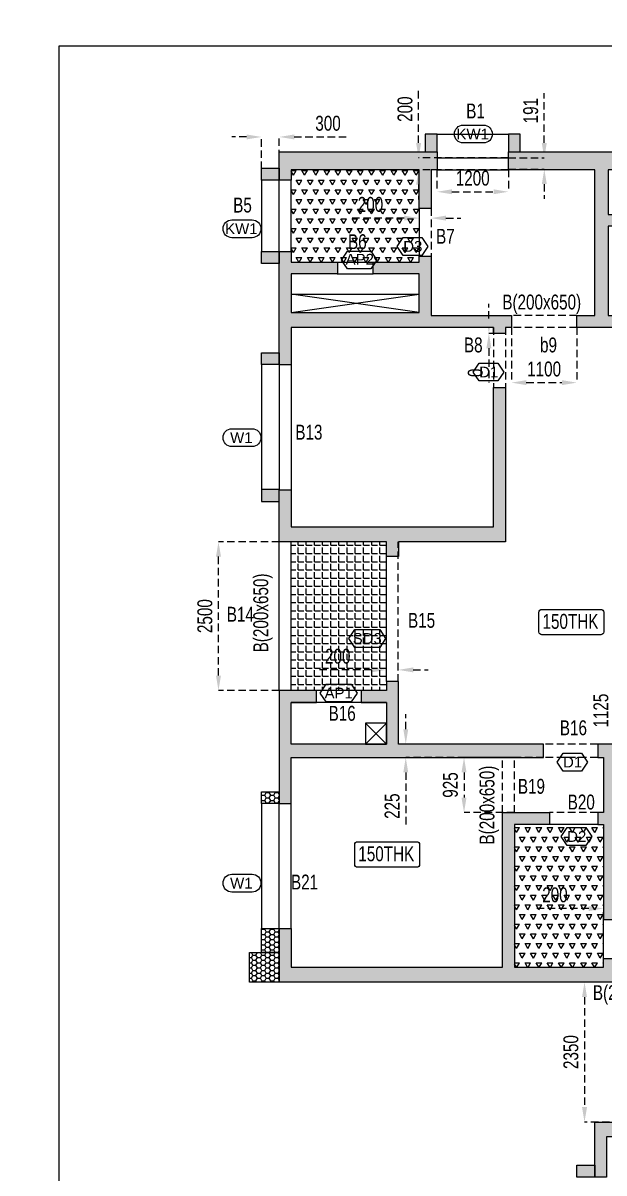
# Model space of a CAD drawing. Header units: millimetres. Extents: x -446555 to 37711, y -241 to 280163.
# Drawn here: x 1153 to 10916, y 31666 to 50989 of the extents above; entities that cross this region are included whole.
import ezdxf
from ezdxf.enums import TextEntityAlignment as Align

# ---------------------------------------------------------------- set-up
doc = ezdxf.new("R2010")
doc.units = ezdxf.units.MM
doc.linetypes.add('HIDDEN', pattern=[0.375, 0.25, -0.125])
for name, color, linetype in [('$1$S-Non-Strl-RCW Hatch', 7, 'Continuous'), ('S-BEAM', 4, 'HIDDEN'), ('S-BEAM 1', 6, 'Continuous'), ('S-CUTOUT', 25, 'Continuous'), ('S-WALL HATCH', 251, 'Continuous')]:
    doc.layers.add(name, color=color, linetype=linetype)
for name, color, linetype, lineweight in [('A-OPNG-DOOR-TAGS', 8, 'Continuous', 15), ('A-WALL', 1, 'Continuous', 25), ("S-BEAM NO'S", 2, 'Continuous', 20), ('S-GENERAL', 252, 'Continuous', 20), ('S-HATCH', 8, 'Continuous', 20), ('s-text', 20, 'Continuous', 13), ('S-WALL', 100, 'Continuous', 20)]:
    doc.layers.add(name, color=color, linetype=linetype, lineweight=lineweight)
doc.styles.add('Dim.s & Anno.(Misc.)', font='ARIALN.TTF')
doc.styles.add('SOBHA', font='swisscl.ttf')
doc.styles.add('SOBHA SMALL', font='arial.ttf', dxfattribs={"height": 100})
doc.dimstyles.new('S-100-2', dxfattribs={"dimscale": 100, "dimtxt": 2.5, "dimasz": 2.5, "dimexe": 0, "dimexo": 0, "dimgap": 1, "dimtad": 1, "dimdec": 0, "dimzin": 0, "dimdsep": 46, "dimtxsty": 'SOBHA', "dimcen": 0.0895, "dimclrd": 8, "dimclre": 8, "dimclrt": 2, "dimadec": 0, "dimazin": 0, "dimtfac": 1, "dimtdec": 0, "dimtofl": 0, "dimtmove": 0, "dimatfit": 3, "dimfxl": 0.18, "dimtolj": 1, "dimtzin": 0, "dimlwd": -1, "dimlwe": -1, "dimarcsym": 1})
pattern_1 = [(60, (1210198.22, -192215.66), (-93.75, 162.379763), [93.75, -93.75]), (120, (1210198.22, -192215.66), (-187.5, 1e-07), [93.75, -93.75]), (0, (1210151.34, -192134.47), (93.75, 162.379763), [93.75, -93.75])]
pattern_2 = [(0, (-733732.885, -65649.73), (75, 43.3012702), [50, -100]), (120, (-733732.885, -65649.73), (-75, 43.3012702), [50, -100]), (60, (-733732.885, -65649.73), (2e-14, 86.6025404), [-100, 50])]

# ---------------------------------------------------------------- blocks, each defined once
blk = doc.blocks.new('W02-TYP FRAM')
at = {"layer": '$1$S-Non-Strl-RCW Hatch', "linetype": 'Continuous', "ltscale": 500, "transparency": 33554687}
h = blk.add_hatch(dxfattribs=at)
h.set_pattern_fill('HONEY', color=25, scale=400)
h.set_pattern_definition(pattern_2)
h.paths.add_polyline_path([(456065, -231340), (456065, -231040), (455865, -231040), (455865, -231340)])
h.paths.add_polyline_path([(454665, -231340), (454665, -231040), (454465, -231040), (454465, -231340)])
h.paths.add_polyline_path([(452015, -231815), (451715, -231815), (451715, -231615), (452015, -231615)])
h.paths.add_polyline_path([(452015, -233215), (451715, -233215), (451715, -233015), (452015, -233015)])
h.paths.add_polyline_path([(452015, -234915), (451715, -234915), (451715, -234715), (452015, -234715)])
h.paths.add_polyline_path([(452015, -237015), (451715, -237015), (451715, -237215), (452015, -237215)])
h = blk.add_hatch(dxfattribs=at)
h.set_pattern_fill('HONEY', color=25, scale=400)
h.set_pattern_definition(pattern_2)
h.paths.add_polyline_path([(452015, -242290), (451715, -242290), (451715, -242090), (452015, -242090)])
h.paths.add_polyline_path([(452015, -244790), (451715, -244790), (451715, -244390), (452015, -244390)])
h.paths.add_polyline_path([(452015, -244790), (452015, -245290), (451515, -245290), (451515, -244790)])
h = blk.add_hatch(color=25, dxfattribs=at)
h.dxf.hatch_style = 1
h.paths.add_polyline_path([(457315, -248565), (457015, -248565), (457015, -248365), (457315, -248365)])
h.paths.add_polyline_path([(457315, -250665), (457015, -250665), (457015, -250865), (457315, -250865)])
at = {"layer": 'S-HATCH', "ltscale": 7.5}
h = blk.add_hatch(dxfattribs=at)
h.set_pattern_fill('TRIANG', color=8, scale=500)
h.set_pattern_definition(pattern_1)
h.paths.add_polyline_path([(452215, -233190), (454365, -233190), (454365, -231640), (452215, -231640)])
h = blk.add_hatch(dxfattribs=at)
h.set_pattern_fill('ANGLE', color=8, scale=500)
h.set_pattern_definition([(0, (0, 0), (0, 137.5), [100, -37.5]), (90, (0, 0), (-137.5, 8e-15), [100, -37.5])])
h.paths.add_polyline_path([(452215, -237890), (453815, -237890), (453815, -240390), (452215, -240390)])
h = blk.add_hatch(dxfattribs=at)
h.set_pattern_fill('TRIANG', color=8, scale=500)
h.set_pattern_definition(pattern_1)
h.paths.add_polyline_path([(455965, -242640), (457465, -242640), (457465, -245040), (455965, -245040)])
at = {"layer": 'S-BEAM', "ltscale": 500}
for p, q in [((454565, -232290), (454565, -233090)), ((457015, -234090), (455915, -234090)), ((455615, -234290), (455615, -235300)), ((455815, -234290), (455815, -235300)), ((457015, -234290), (455915, -234290)), ((454015, -240240), (454015, -237890)), ((457365, -241290), (456455, -241290)), ((455765, -242440), (455765, -241515)), ((455965, -242440), (455965, -241515)), ((457365, -241515), (456455, -241515)), ((457365, -242440), (456555, -242440))]:
    blk.add_line(p, q, dxfattribs=at)
at = {"layer": 'S-BEAM 1', "color": 1, "ltscale": 500}
for p, q in [((454665, -231040, 0), (455865, -231040, 0)), ((454665, -231440), (455865, -231440)), ((454665, -231640), (455865, -231640)), ((451715, -231815, 0), (451715, -233015)), ((452015, -233015), (452015, -231815)), ((452215, -233015), (452215, -231815)), ((454365, -232290), (454365, -233090)), ((452990, -233190), (453590, -233190)), ((452990, -233390), (453590, -233390)), ((452215, -233730, 0), (454365, -233730, 0)), ((451715, -234915, 0), (451715, -237015, 0)), ((452015, -234915), (452015, -237015)), ((452215, -234915), (452215, -237015)), ((452015, -240390), (452015, -237890)), ((452215, -240390), (452215, -237890)), ((453815, -240240), (453815, -237890)), ((453815, -240390), (452215, -240390)), ((453815, -240590), (452215, -240590)), ((451715, -242290), (451715, -244390)), ((452015, -244390), (452015, -242290)), ((452215, -244390), (452215, -242290)), ((457365, -242640), (456555, -242640)), ((457465, -244890), (457465, -244240))]:
    blk.add_line(p, q, dxfattribs=at)
at = {"layer": 'S-CUTOUT', "color": 35}
for p, q in [((452215, -234040, 0), (454365, -233730, 0)), ((454365, -234040, 0), (452215, -233730, 0)), ((453465, -240940, 0), (453815, -241290, 0)), ((453815, -240940, 0), (453465, -241290, 0))]:
    blk.add_line(p, q, dxfattribs=at)
at = {"layer": 'S-CUTOUT', "color": 1, "elevation": 0}
blk.add_lwpolyline([(453815, -240940), (453465, -240940), (453465, -241290), (453815, -241290)], close=True, dxfattribs=at)
at = {"layer": 'S-WALL', "ltscale": 500, "elevation": 0}
for points in [[(454665, -231340), (454665, -231040), (454465, -231040), (454465, -231340)], [(456065, -231340), (456065, -231040), (455865, -231040), (455865, -231340)], [(452015, -231815), (451715, -231815), (451715, -231615), (452015, -231615)], [(452015, -233215), (451715, -233215), (451715, -233015), (452015, -233015)], [(452015, -234915), (451715, -234915), (451715, -234715), (452015, -234715)], [(452015, -237015), (451715, -237015), (451715, -237215), (452015, -237215)], [(452015, -244790), (451715, -244790), (451715, -244390), (452015, -244390)]]:
    blk.add_lwpolyline(points, close=True, dxfattribs=at)
at = {"layer": 'S-WALL', "ltscale": 500}
for points in [[(452015, -242290), (451715, -242290), (451715, -242090), (452015, -242090)], [(457315, -248565), (457015, -248565), (457015, -248365), (457315, -248365)]]:
    blk.add_lwpolyline(points, close=True, dxfattribs=at)
at = {"layer": 'S-WALL', "ltscale": 500, "elevation": 0}
blk.add_lwpolyline([(452015, -244790), (452015, -245290), (451515, -245290), (451515, -244790), (452015, -244790)], dxfattribs=at)
blk = doc.blocks.new('A$Ce305a5af')
at = {"layer": 'A-OPNG-DOOR-TAGS'}
blk.add_lwpolyline([(-10601, 19994), (-10939, 19994, -1), (-10939, 20294), (-10601, 20294, -1)], format="xyb", close=True, dxfattribs=at)
at = {"layer": 'A-OPNG-DOOR-TAGS', "elevation": 0}
for points in [[(-14489, 18403), (-14827, 18403, -1), (-14827, 18703), (-14489, 18703, -1)], [(-14489, 14893), (-14827, 14893, -1), (-14827, 15193), (-14489, 15193, -1)], [(-14489, 7407), (-14827, 7407, -1), (-14827, 7707), (-14489, 7707, -1)]]:
    blk.add_lwpolyline(points, format="xyb", close=True, dxfattribs=at)
for points in [[(-11636, 18106), (-11948, 18106), (-12048, 18256), (-11948, 18406), (-11636, 18406), (-11536, 18256)], [(-12494, 17877), (-12885, 17877), (-12985, 18027), (-12885, 18177), (-12494, 18177), (-12394, 18027)], [(-10359, 15996), (-10671, 15996), (-10771, 16146), (-10671, 16296), (-10359, 16296), (-10259, 16146)], [(-12344, 11519), (-12763, 11519), (-12863, 11669), (-12763, 11819), (-12344, 11819), (-12244, 11669)], [(-12824, 10602), (-13244, 10602), (-13344, 10752), (-13244, 10902), (-12824, 10902), (-12724, 10752)], [(-8951, 9441), (-9263, 9441), (-9363, 9591), (-9263, 9741), (-8951, 9741), (-8851, 9591)], [(-8882, 8191), (-9193, 8191), (-9293, 8341), (-9193, 8491), (-8882, 8491), (-8782, 8341)]]:
    blk.add_lwpolyline(points, close=True, dxfattribs=at)
at = {"layer": 'A-OPNG-DOOR-TAGS', "style": 'SOBHA SMALL'}
for s, p in [('KW1', (-10781, 20144)), ('KW1', (-14669, 18553, 0)), ('D3', (-11788, 18256, 0)), ('AP2', (-12679, 18041, 0)), ('D1', (-10511, 16146, 0)), ('W1', (-14669, 15043, 0)), ('SD3', (-12553, 11669, 0)), ('AP1', (-13033, 10752, 0)), ('D1', (-9103, 9591, 0)), ('D2', (-9033, 8341, 0)), ('W1', (-14669, 7557, 0))]:
    blk.add_text(s, height=180, dxfattribs=at).set_placement(p, align=Align.MIDDLE_CENTER)
blk = doc.blocks.new('*D175')
at = {"layer": 'Defpoints', "color": 0, "linetype": 'Continuous', "ltscale": 500, "transparency": 16777216}
for p in [(8110, 48523), (9310, 48523), (9310, 48153)]:
    blk.add_point(p, dxfattribs=at)
at = {"layer": 'S-BEAM', "color": 8, "ltscale": 500, "transparency": 16777216}
for p, q in [((8110, 48523), (8110, 48153)), ((9310, 48523), (9310, 48153)), ((8360, 48153), (9060, 48153))]:
    blk.add_line(p, q, dxfattribs=at)
at = {"layer": 'S-BEAM', "color": 8, "linetype": 'Continuous', "ltscale": 500, "transparency": 16777216}
for points in [[(8360, 48195), (8360, 48112), (8110, 48153)], [(9060, 48195), (9060, 48112), (9310, 48153)]]:
    blk.add_solid(points, dxfattribs=at)
at = {"layer": 'S-BEAM', "color": 2, "linetype": 'Continuous', "ltscale": 500, "transparency": 16777216, "insert": (8710, 48381), "char_height": 250, "attachment_point": 5, "style": 'SOBHA'}
blk.add_mtext('\\A1;1200', dxfattribs=at)
blk = doc.blocks.new('*D176')
at = {"layer": 'Defpoints', "color": 0, "linetype": 'Continuous', "ltscale": 500, "transparency": 16777216}
for p in [(9310, 48723), (9913, 48723), (9310, 48532)]:
    blk.add_point(p, dxfattribs=at)
at = {"layer": 'S-BEAM', "color": 8, "ltscale": 500, "transparency": 16777216}
for p, q in [((9913, 48973), (9913, 49809)), ((9310, 48723), (9913, 48723)), ((9310, 48532), (9913, 48532)), ((9913, 48282), (9913, 48032))]:
    blk.add_line(p, q, dxfattribs=at)
at = {"layer": 'S-BEAM', "color": 8, "linetype": 'Continuous', "ltscale": 500, "transparency": 16777216}
for points in [[(9871, 48973), (9955, 48973), (9913, 48723)], [(9871, 48282), (9955, 48282), (9913, 48532)]]:
    blk.add_solid(points, dxfattribs=at)
at = {"layer": 'S-BEAM', "color": 2, "linetype": 'Continuous', "ltscale": 500, "transparency": 16777216, "insert": (9685, 49516), "char_height": 250, "attachment_point": 5, "rotation": 90, "style": 'SOBHA'}
blk.add_mtext('\\A1;191', dxfattribs=at)
blk = doc.blocks.new('*D177')
at = {"layer": 'Defpoints', "color": 0, "linetype": 'Continuous', "ltscale": 500, "transparency": 16777216}
for p in [(9360, 45873), (10460, 45873), (10460, 44946)]:
    blk.add_point(p, dxfattribs=at)
at = {"layer": 'S-BEAM', "color": 8, "ltscale": 500, "transparency": 16777216}
for p, q in [((9360, 45873), (9360, 44946)), ((10460, 45873), (10460, 44946)), ((9610, 44946), (10210, 44946))]:
    blk.add_line(p, q, dxfattribs=at)
at = {"layer": 'S-BEAM', "color": 8, "linetype": 'Continuous', "ltscale": 500, "transparency": 16777216}
for points in [[(9610, 44988), (9610, 44905), (9360, 44946)], [(10210, 44988), (10210, 44905), (10460, 44946)]]:
    blk.add_solid(points, dxfattribs=at)
at = {"layer": 'S-BEAM', "color": 2, "linetype": 'Continuous', "ltscale": 500, "transparency": 16777216, "insert": (9910, 45174), "char_height": 250, "attachment_point": 5, "style": 'SOBHA'}
blk.add_mtext('\\A1;1100', dxfattribs=at)
blk = doc.blocks.new('*D179')
at = {"layer": 'Defpoints', "color": 0, "linetype": 'Continuous', "ltscale": 500, "transparency": 16777216}
for p in [(4438, 42273), (5460, 42273), (5460, 39773)]:
    blk.add_point(p, dxfattribs=at)
at = {"layer": 'S-BEAM', "color": 8, "ltscale": 500, "transparency": 16777216}
for p, q in [((5460, 42273), (4438, 42273)), ((4438, 40023), (4438, 42023)), ((5460, 39773), (4438, 39773))]:
    blk.add_line(p, q, dxfattribs=at)
at = {"layer": 'S-BEAM', "color": 8, "linetype": 'Continuous', "ltscale": 500, "transparency": 16777216}
for points in [[(4396, 42023), (4480, 42023), (4438, 42273)], [(4396, 40023), (4480, 40023), (4438, 39773)]]:
    blk.add_solid(points, dxfattribs=at)
at = {"layer": 'S-BEAM', "color": 2, "linetype": 'Continuous', "ltscale": 500, "transparency": 16777216, "insert": (4210, 41023), "char_height": 250, "attachment_point": 5, "rotation": 90, "style": 'SOBHA'}
blk.add_mtext('\\A1;2500', dxfattribs=at)
blk = doc.blocks.new('*D180')
at = {"layer": 'Defpoints', "color": 0, "linetype": 'Continuous', "ltscale": 500, "transparency": 16777216}
for p in [(11093, 39998), (12510, 39998), (12510, 38873)]:
    blk.add_point(p, dxfattribs=at)
at = {"layer": 'S-BEAM', "color": 8, "ltscale": 500, "transparency": 16777216}
for p, q in [((12510, 39998), (11093, 39998)), ((11093, 39123), (11093, 39748)), ((12510, 38873), (11093, 38873))]:
    blk.add_line(p, q, dxfattribs=at)
at = {"layer": 'S-BEAM', "color": 8, "linetype": 'Continuous', "ltscale": 500, "transparency": 16777216}
for points in [[(11051, 39748), (11135, 39748), (11093, 39998)], [(11051, 39123), (11135, 39123), (11093, 38873)]]:
    blk.add_solid(points, dxfattribs=at)
at = {"layer": 'S-BEAM', "color": 2, "linetype": 'Continuous', "ltscale": 500, "transparency": 16777216, "insert": (10865, 39435), "char_height": 250, "attachment_point": 5, "rotation": 90, "style": 'SOBHA'}
blk.add_mtext('\\A1;1125', dxfattribs=at)
blk = doc.blocks.new('*D181')
at = {"layer": 'Defpoints', "color": 0, "linetype": 'Continuous', "ltscale": 500, "transparency": 16777216}
for p in [(9410, 38648), (8564, 37723), (9410, 37723)]:
    blk.add_point(p, dxfattribs=at)
at = {"layer": 'S-BEAM', "color": 8, "ltscale": 500, "transparency": 16777216}
for p, q in [((9410, 38648), (8564, 38648)), ((8564, 38398), (8564, 37973)), ((9410, 37723), (8564, 37723))]:
    blk.add_line(p, q, dxfattribs=at)
at = {"layer": 'S-BEAM', "color": 8, "linetype": 'Continuous', "ltscale": 500, "transparency": 16777216}
for points in [[(8522, 38398), (8606, 38398), (8564, 38648)], [(8522, 37973), (8606, 37973), (8564, 37723)]]:
    blk.add_solid(points, dxfattribs=at)
at = {"layer": 'S-BEAM', "color": 2, "linetype": 'Continuous', "ltscale": 500, "transparency": 16777216, "insert": (8336, 38185), "char_height": 250, "attachment_point": 5, "rotation": 90, "style": 'SOBHA'}
blk.add_mtext('\\A1;925', dxfattribs=at)
blk = doc.blocks.new('*D186')
at = {"layer": 'Defpoints', "color": 0, "linetype": 'Continuous', "ltscale": 500, "transparency": 16777216}
for p in [(12510, 34873), (10589, 32523), (12510, 32523)]:
    blk.add_point(p, dxfattribs=at)
at = {"layer": 'S-BEAM', "color": 8, "ltscale": 500, "transparency": 16777216}
for p, q in [((12510, 34873), (10589, 34873)), ((10589, 34623), (10589, 32773)), ((12510, 32523), (10589, 32523))]:
    blk.add_line(p, q, dxfattribs=at)
at = {"layer": 'S-BEAM', "color": 8, "linetype": 'Continuous', "ltscale": 500, "transparency": 16777216}
for points in [[(10547, 34623), (10631, 34623), (10589, 34873)], [(10547, 32773), (10631, 32773), (10589, 32523)]]:
    blk.add_solid(points, dxfattribs=at)
at = {"layer": 'S-BEAM', "color": 2, "linetype": 'Continuous', "ltscale": 500, "transparency": 16777216, "insert": (10361, 33698), "char_height": 250, "attachment_point": 5, "rotation": 90, "style": 'SOBHA'}
blk.add_mtext('\\A1;2350', dxfattribs=at)
blk = doc.blocks.new('*D204')
at = {"layer": 'Defpoints', "color": 0, "linetype": 'Continuous', "ltscale": 500, "transparency": 16777216}
for p in [(7801, 48723), (9310, 48723), (9310, 48523)]:
    blk.add_point(p, dxfattribs=at)
at = {"layer": 'S-BEAM', "color": 8, "ltscale": 500, "transparency": 16777216}
for p, q in [((7801, 48973), (7801, 49859)), ((9310, 48723), (7801, 48723)), ((9310, 48523), (7801, 48523)), ((7801, 48273), (7801, 48023))]:
    blk.add_line(p, q, dxfattribs=at)
at = {"layer": 'S-BEAM', "color": 8, "linetype": 'Continuous', "ltscale": 500, "transparency": 16777216}
for points in [[(7759, 48973), (7843, 48973), (7801, 48723)], [(7759, 48273), (7843, 48273), (7801, 48523)]]:
    blk.add_solid(points, dxfattribs=at)
at = {"layer": 'S-BEAM', "color": 2, "linetype": 'Continuous', "ltscale": 500, "transparency": 16777216, "insert": (7573, 49541), "char_height": 250, "attachment_point": 5, "rotation": 90, "style": 'SOBHA'}
blk.add_mtext('\\A1;200', dxfattribs=at)
blk = doc.blocks.new('*D135')
at = {"layer": 'Defpoints', "color": 0, "linetype": 'Continuous', "ltscale": 500, "transparency": 16777216}
for p in [(7810, 47873), (8010, 47873), (7810, 47711)]:
    blk.add_point(p, dxfattribs=at)
at = {"layer": 'S-BEAM', "color": 8, "ltscale": 500, "transparency": 16777216}
for p, q in [((7810, 47873), (7810, 47711)), ((8010, 47873), (8010, 47711)), ((7560, 47711), (6674, 47711)), ((8260, 47711), (8510, 47711))]:
    blk.add_line(p, q, dxfattribs=at)
at = {"layer": 'S-BEAM', "color": 8, "linetype": 'Continuous', "ltscale": 500, "transparency": 16777216}
for points in [[(7560, 47752), (7560, 47669), (7810, 47711)], [(8260, 47752), (8260, 47669), (8010, 47711)]]:
    blk.add_solid(points, dxfattribs=at)
at = {"layer": 'S-BEAM', "color": 2, "linetype": 'Continuous', "ltscale": 500, "transparency": 16777216, "insert": (6992, 47939), "char_height": 250, "attachment_point": 5, "style": 'SOBHA'}
blk.add_mtext('\\A1;200', dxfattribs=at)
blk = doc.blocks.new('*D136')
at = {"layer": 'Defpoints', "color": 0, "linetype": 'Continuous', "ltscale": 500, "transparency": 16777216}
for p in [(8982, 45773), (9060, 45773), (9260, 45773)]:
    blk.add_point(p, dxfattribs=at)
at = {"layer": 'S-BEAM', "color": 8, "ltscale": 500, "transparency": 16777216}
for p, q in [((8982, 46023), (8982, 46273)), ((9260, 45773), (8982, 45773)), ((9060, 45773), (8982, 45773)), ((8982, 45523), (8982, 44949))]:
    blk.add_line(p, q, dxfattribs=at)
at = {"layer": 'S-BEAM', "color": 8, "linetype": 'Continuous', "ltscale": 500, "transparency": 16777216}
for points in [[(8940, 46023), (9024, 46023), (8982, 45773)], [(8940, 45523), (9024, 45523), (8982, 45773)]]:
    blk.add_solid(points, dxfattribs=at)
at = {"layer": 'S-BEAM', "color": 2, "linetype": 'Continuous', "ltscale": 500, "transparency": 16777216, "insert": (8754, 45111), "char_height": 250, "attachment_point": 5, "rotation": 90, "style": 'SOBHA'}
blk.add_mtext('\\A1;0', dxfattribs=at)
blk = doc.blocks.new('*D139')
at = {"layer": 'Defpoints', "color": 0, "linetype": 'Continuous', "ltscale": 500, "transparency": 16777216}
for p in [(7260, 40120), (7260, 39923), (7460, 39923)]:
    blk.add_point(p, dxfattribs=at)
at = {"layer": 'S-BEAM', "color": 8, "ltscale": 500, "transparency": 16777216}
for p, q in [((7010, 40120), (6124, 40120)), ((7260, 39923), (7260, 40120)), ((7460, 39923), (7460, 40120)), ((7710, 40120), (7960, 40120))]:
    blk.add_line(p, q, dxfattribs=at)
at = {"layer": 'S-BEAM', "color": 8, "linetype": 'Continuous', "ltscale": 500, "transparency": 16777216}
for points in [[(7010, 40161), (7010, 40078), (7260, 40120)], [(7710, 40161), (7710, 40078), (7460, 40120)]]:
    blk.add_solid(points, dxfattribs=at)
at = {"layer": 'S-BEAM', "color": 2, "linetype": 'Continuous', "ltscale": 500, "transparency": 16777216, "insert": (6442, 40348), "char_height": 250, "attachment_point": 5, "style": 'SOBHA'}
blk.add_mtext('\\A1;200', dxfattribs=at)
blk = doc.blocks.new('*D140')
at = {"layer": 'Defpoints', "color": 0, "linetype": 'Continuous', "ltscale": 500, "transparency": 16777216}
for p in [(9900, 38873), (7585, 38648), (9900, 38648)]:
    blk.add_point(p, dxfattribs=at)
at = {"layer": 'S-BEAM', "color": 8, "ltscale": 500, "transparency": 16777216}
for p, q in [((7585, 39123), (7585, 39373)), ((9900, 38873), (7585, 38873)), ((9900, 38648), (7585, 38648)), ((7585, 38398), (7585, 37512))]:
    blk.add_line(p, q, dxfattribs=at)
at = {"layer": 'S-BEAM', "color": 8, "linetype": 'Continuous', "ltscale": 500, "transparency": 16777216}
for points in [[(7544, 39123), (7627, 39123), (7585, 38873)], [(7544, 38398), (7627, 38398), (7585, 38648)]]:
    blk.add_solid(points, dxfattribs=at)
at = {"layer": 'S-BEAM', "color": 2, "linetype": 'Continuous', "ltscale": 500, "transparency": 16777216, "insert": (7357, 37830), "char_height": 250, "attachment_point": 5, "rotation": 90, "style": 'SOBHA'}
blk.add_mtext('\\A1;225', dxfattribs=at)
blk = doc.blocks.new('*D142')
at = {"layer": 'Defpoints', "color": 0, "linetype": 'Continuous', "ltscale": 500, "transparency": 16777216}
for p in [(10910, 36110), (10910, 35923), (11110, 35923)]:
    blk.add_point(p, dxfattribs=at)
at = {"layer": 'S-BEAM', "color": 8, "ltscale": 500, "transparency": 16777216}
for p, q in [((10660, 36110), (9774, 36110)), ((10910, 35923), (10910, 36110)), ((11110, 35923), (11110, 36110)), ((11360, 36110), (11610, 36110))]:
    blk.add_line(p, q, dxfattribs=at)
at = {"layer": 'S-BEAM', "color": 8, "linetype": 'Continuous', "ltscale": 500, "transparency": 16777216}
for points in [[(10660, 36151), (10660, 36068), (10910, 36110)], [(11360, 36151), (11360, 36068), (11110, 36110)]]:
    blk.add_solid(points, dxfattribs=at)
at = {"layer": 'S-BEAM', "color": 2, "linetype": 'Continuous', "ltscale": 500, "transparency": 16777216, "insert": (10092, 36338), "char_height": 250, "attachment_point": 5, "style": 'SOBHA'}
blk.add_mtext('\\A1;200', dxfattribs=at)
blk = doc.blocks.new('*D131')
at = {"layer": 'Defpoints', "color": 0, "linetype": 'Continuous', "ltscale": 500, "transparency": 16777216}
for p in [(-446555, 280163), (14785, 280163), (14785, 17473)]:
    blk.add_point(p, dxfattribs=at)
at = {"layer": 'S-BEAM', "color": 8, "ltscale": 500, "transparency": 16777216}
for p, q in [((-446555, 280163), (14785, 280163)), ((14785, 17723), (14785, 279913)), ((14785, 17473), (14785, 17473))]:
    blk.add_line(p, q, dxfattribs=at)
at = {"layer": 'S-BEAM', "color": 8, "linetype": 'Continuous', "ltscale": 500, "transparency": 16777216}
for points in [[(14744, 279913), (14827, 279913), (14785, 280163)], [(14744, 17723), (14827, 17723), (14785, 17473)]]:
    blk.add_solid(points, dxfattribs=at)
at = {"layer": 'S-BEAM', "color": 2, "linetype": 'Continuous', "ltscale": 500, "transparency": 16777216, "insert": (14557, 148818), "char_height": 250, "attachment_point": 5, "rotation": 90, "style": 'SOBHA'}
blk.add_mtext('\\A1;262690', dxfattribs=at)
blk = doc.blocks.new('*D113')
at = {"layer": 'Defpoints', "color": 0, "linetype": 'Continuous', "ltscale": 500, "transparency": 16777216}
for p in [(5460, 49074), (5460, 48548, 0), (5160, 48348, 0)]:
    blk.add_point(p, dxfattribs=at)
at = {"layer": 'S-BEAM', "color": 8, "ltscale": 500, "transparency": 16777216}
for p, q in [((4910, 49074), (4660, 49074)), ((5160, 48348), (5160, 49074)), ((5460, 48548), (5460, 49074)), ((5710, 49074), (6598, 49074))]:
    blk.add_line(p, q, dxfattribs=at)
at = {"layer": 'S-BEAM', "color": 8, "linetype": 'Continuous', "ltscale": 500, "transparency": 16777216}
for points in [[(4910, 49116), (4910, 49033), (5160, 49074)], [(5710, 49116), (5710, 49033), (5460, 49074)]]:
    blk.add_solid(points, dxfattribs=at)
at = {"layer": 'S-BEAM', "color": 2, "linetype": 'Continuous', "ltscale": 500, "transparency": 16777216, "insert": (6279, 49303), "char_height": 250, "attachment_point": 5, "style": 'SOBHA'}
blk.add_mtext('\\A1;300', dxfattribs=at)

msp = doc.modelspace()

# ---------------------------------------------------------------- hatches: boundary and pattern name
at = {"layer": 'S-WALL HATCH', "ltscale": 7.5, "transparency": 33554687}
h = msp.add_hatch(color=251, dxfattribs=at)
h.dxf.hatch_style = 1
h.paths.add_polyline_path([(11160.4, 17772.8), (11060.4, 17772.8), (11060.4, 18722.8), (10860.4, 18722.8), (10860.4, 17772.8), (9360.4, 17772.8), (9360.4, 20172.8), (9360.4, 20372.8), (9160.4, 20372.8), (9160.4, 17772.8), (5660.4, 17772.8), (5660.4, 18522.8), (5460.4, 18522.8), (5460.4, 17772.8), (5460.4, 17472.8), (11160.4, 17472.8)])
h.paths.add_polyline_path([(13410.4, 20022.8), (12560.4, 20022.8), (12560.4, 21622.8), (12310.4, 21622.8), (12310.4, 20372.8), (11110.4, 20372.8), (11110.4, 21622.8), (10860.4, 21622.8), (10860.4, 21397.8), (10860.4, 20372.8), (10270.4, 20372.8), (10270.4, 20172.8), (10860.4, 20172.8), (10860.4, 19372.8), (11060.4, 19372.8), (11060.4, 20172.8), (12310.4, 20172.8), (12310.4, 19772.8), (13210.4, 19772.8), (13210.4, 17772.8), (12693.5, 17772.8), (12693.5, 17472.8), (13410.4, 17472.8), (13585.4, 17472.8), (13585.4, 17672.8), (13410.4, 17672.8), (13410.4, 19822.8)])
h.paths.add_polyline_path([(9850.4, 21622.8), (9260.4, 21622.8), (9260.4, 23362.8), (9060.4, 23362.8), (9060.4, 21622.8), (5660.4, 21622.8), (5660.4, 22247.8), (5460.4, 22247.8), (5460.4, 20622.8), (5660.4, 20622.8), (5660.4, 21397.8), (9850.4, 21397.8)])
h.paths.add_polyline_path([(15260.4, 25022.8), (15010.4, 25022.8), (15010.4, 24772.8), (15010.4, 24522.8), (15010.4, 22972.8), (12560.4, 22972.8), (12560.4, 23562.8), (12310.4, 23562.8), (12310.4, 22722.8), (12560.4, 22722.8), (15010.4, 22722.8), (15010.4, 21372.8), (15260.4, 21372.8)])
h.paths.add_polyline_path([(14210.4, 24772.8), (12560.4, 24772.8), (12560.4, 26822.8), (15010.4, 26822.8), (15010.4, 26522.8), (15260.4, 26522.8), (15260.4, 27022.8), (15976, 27022.8), (15976, 27272.8), (14810.4, 27272.8), (14610.4, 27272.8), (14610.4, 27072.8), (12510.4, 27072.8), (12310.4, 27072.8), (12310.4, 24372.8), (12560.4, 24372.8), (12560.4, 24522.8), (14210.4, 24522.8)])
h.paths.add_polyline_path([(9260.4, 25222.8), (7460.4, 25222.8), (7260.4, 25222.8), (5460.4, 25222.8), (5460.4, 24972.8), (5460.4, 24347.8), (5660.4, 24347.8), (5660.4, 24972.8), (9060.4, 24972.8), (9060.4, 24272.8), (9260.4, 24272.8), (9260.4, 24972.8)])
h.paths.add_polyline_path([(11060.4, 28872.8), (10960.4, 28872.8), (10960.4, 29497.8), (10760.4, 29497.8), (10760.4, 28872.8), (5460.4, 28872.8), (5460.4, 28622.8), (5460.4, 27722.8), (5710.4, 27722.8), (5710.4, 27922.8), (5710.4, 28622.8), (7260.4, 28622.8), (7260.4, 27922.8), (7260.4, 27722.8), (7260.4, 27572.8), (7460.4, 27572.8), (7460.4, 28622.8), (11060.4, 28622.8)])
h.paths.add_polyline_path([(14810.4, 32272.8), (14810.4, 32522.8), (14810.4, 32797.8), (14610.4, 32797.8), (14610.4, 32522.8), (10760.4, 32522.8), (10760.4, 32272.8), (10760.4, 31597.8), (10960.4, 31597.8), (10960.4, 32272.8), (14610.4, 32272.8), (14610.4, 28872.8), (11970.4, 28872.8), (11970.4, 28622.8), (12310.4, 28622.8), (12510.4, 28622.8), (14610.4, 28622.8), (14610.4, 28621.9), (14810.4, 28621.9), (14810.4, 28622.8), (14810.4, 28872.8)])
h.paths.add_polyline_path([(27060.4, 18197.8), (26860.4, 18197.8), (26860.4, 17772.8), (25260.4, 17772.8), (25060.4, 17772.8), (22710.4, 17772.8), (22710.4, 21647.8), (23360.4, 21647.8), (23360.4, 21847.8), (22660.4, 21847.8), (22660.4, 21962.8), (22460.4, 21962.8), (22460.4, 21847.8), (22460.4, 18922.8), (21560.4, 18922.8), (21560.4, 18722.8), (22460.4, 18722.8), (22460.4, 17672.8), (21860.4, 17672.8), (21660.4, 17672.8), (21660.4, 17472.8), (22460.4, 17472.8), (27060.4, 17472.8)])
h.paths.add_polyline_path([(29910.4, 20072.8), (29910.4, 20472.8), (29710.4, 20472.8), (29710.4, 20072.8), (28010.4, 20072.8), (28010.4, 20523.5), (27810.4, 20523.5), (27810.4, 20072.8), (25260.4, 20072.8), (25260.4, 21622.8), (26050.4, 21622.8), (26050.4, 21847.8), (25960.4, 21847.8), (25960.4, 23612.8), (25760.4, 23612.8), (25760.4, 21847.8), (25060.4, 21847.8), (24460.4, 21847.8), (24460.4, 21647.8), (25060.4, 21647.8), (25060.4, 20072.8), (25060.4, 19822.8), (25260.4, 19822.8), (26860.4, 19822.8), (26860.4, 19397.8), (27060.4, 19397.8), (27060.4, 19822.8), (27810.4, 19822.8), (29910.4, 19822.8)])
h.paths.add_polyline_path([(29910.4, 22497.8), (29710.4, 22497.8), (29710.4, 21847.8), (27810.4, 21847.8), (26860.4, 21847.8), (26860.4, 21622.8), (27810.4, 21622.8), (27810.4, 21172.8), (28010.4, 21172.8), (28010.4, 21622.8), (29710.4, 21622.8), (29710.4, 21222.8), (29910.4, 21222.8)], flags=17)
h.paths.add_polyline_path([(29910.4, 25472.8), (28160.4, 25472.8), (27960.4, 25472.8), (25760.4, 25472.8), (25760.4, 25247.8), (25760.4, 24522.8), (25960.4, 24522.8), (25960.4, 25247.8), (29710.4, 25247.8), (29710.4, 24597.8), (29910.4, 24597.8), (29910.4, 25247.8)])
h.paths.add_polyline_path([(22660.4, 25682.8), (22460.4, 25682.8), (22460.4, 25022.8), (20760.4, 25022.8), (20760.4, 27072.8), (20860.4, 27072.8), (20860.4, 27272.8), (20760.4, 27272.8), (18660.4, 27272.8), (17776, 27272.8), (17776, 27022.8), (18660.4, 27022.8), (18910.4, 27022.8), (20510.4, 27022.8), (20510.4, 25972.8), (19710.4, 25972.8), (19710.4, 25772.8), (20510.4, 25772.8), (20510.4, 23222.8), (20360.4, 23222.8), (20360.4, 22972.8), (22460.4, 22972.8), (22460.4, 22872.8), (22660.4, 22872.8), (22660.4, 22972.8), (22660.4, 23222.8), (22660.4, 23322.8), (22460.4, 23322.8), (22460.4, 23222.8), (20760.4, 23222.8), (20760.4, 24822.8), (22460.4, 24822.8), (22460.4, 24132.8), (22660.4, 24132.8)])
h.paths.add_polyline_path([(18910.4, 22972.8), (19650.4, 22972.8), (19650.4, 23222.8), (18910.4, 23222.8), (18910.4, 25772.8), (18910.4, 25972.8), (18910.4, 26097.9), (18660.4, 26097.9), (18660.4, 17472.8), (18910.4, 17472.8), (18910.4, 18722.8), (18910.4, 18922.8)])
h.paths.add_polyline_path([(29910.4, 29772.8), (29710.4, 29772.8), (29710.4, 29122.8), (24920.4, 29122.8), (24920.4, 28872.8), (27960.4, 28872.8), (28160.4, 28872.8), (29910.4, 28872.8)])
h.paths.add_polyline_path([(29910.4, 32772.8), (24460.4, 32772.8), (24260.4, 32772.8), (24260.4, 32522.8), (25860.4, 32522.8), (25860.4, 32072.8), (24060.4, 32072.8), (24060.4, 31872.8), (25860.4, 31872.8), (25860.4, 30322.8), (24820.4, 30322.8), (24820.4, 30122.8), (26060.4, 30122.8), (26060.4, 32522.8), (29710.4, 32522.8), (29710.4, 31872.8), (29910.4, 31872.8)])
h.paths.add_polyline_path([(29910.4, 36822.8), (29660.4, 36822.8), (29660.4, 36122.8), (27060.4, 36122.8), (26860.4, 36122.8), (24460.4, 36122.8), (24260.4, 36122.8), (24260.4, 35872.8), (24460.4, 35872.8), (29910.4, 35872.8)])
h.paths.add_polyline_path([(28160.4, 38497.8), (29660.4, 38497.8), (29660.4, 38322.8), (29910.4, 38322.8), (29910.4, 38797.8), (28110.4, 38797.8), (27910.4, 38797.8), (27910.4, 37897.8), (26860.4, 37897.8), (24160.4, 37897.8), (24160.4, 37672.8), (24260.4, 37672.8), (24260.4, 37082.8), (24460.4, 37082.8), (24460.4, 37672.8), (26860.4, 37672.8), (27060.4, 37672.8), (28160.4, 37672.8)])
h.paths.add_polyline_path([(29910.4, 41547.8), (29910.4, 42147.8), (29710.4, 42147.8), (29710.4, 41547.8), (27910.4, 41547.8), (26310.4, 41547.8), (26310.4, 43862.8), (26110.4, 43862.8), (26110.4, 41297.8), (27910.4, 41297.8), (28110.4, 41297.8), (29910.4, 41297.8)])
h.paths.add_polyline_path([(29910.4, 45772.8), (29710.4, 45772.8), (29710.4, 45122.4), (26110.4, 45122.4), (25910.4, 45122.4), (25910.4, 44897.8), (26110.4, 44897.8), (26310.4, 44897.8), (29710.4, 44897.8), (29710.4, 44247.8), (29910.4, 44247.8)])
h.paths.add_polyline_path([(29910.4, 48822.8), (25910.4, 48822.8), (24210.4, 48822.8), (24210.4, 48522.8), (25910.4, 48522.8), (25910.4, 47172.8), (24810.4, 47172.8), (24810.4, 47722.8), (24160.4, 47722.8), (24160.4, 47522.8), (24610.4, 47522.8), (24610.4, 46032.8), (24810.4, 46032.8), (24810.4, 46922.8), (25910.4, 46922.8), (25910.4, 46132.8), (26110.4, 46132.8), (26110.4, 48522.8), (29710.4, 48522.8), (29710.4, 47872.8), (29910.4, 47872.8)])
h.paths.add_polyline_path([(24810.4, 45122.8), (24610.4, 45122.8), (23060.4, 45122.8), (23060.4, 47522.8), (23510.4, 47522.8), (23510.4, 47722.8), (23060.4, 47722.8), (23060.4, 48522.8), (23460.4, 48522.8), (23460.4, 48822.8), (23060.4, 48822.8), (22810.4, 48822.8), (22810.4, 47872.8), (22310.4, 47872.8), (22310.4, 47672.8), (22810.4, 47672.8), (22810.4, 47522.8), (22810.4, 46172.8), (22810.4, 45972.8), (22810.4, 45122.8), (22810.4, 44772.8), (23060.4, 44772.8), (23060.4, 44897.8), (24810.4, 44897.8)])
h.paths.add_polyline_path([(17410.4, 47672.8), (17960.4, 47672.8), (17960.4, 47872.8), (17410.4, 47872.8), (17410.4, 48822.8), (16510.4, 48822.8), (16510.4, 48522.8), (17110.4, 48522.8), (17110.4, 44697.8), (13710.4, 44697.8), (13710.4, 44872.8), (13460.4, 44872.8), (13460.4, 44122.8), (12560.4, 44122.8), (12560.4, 44772.8), (12310.4, 44772.8), (12310.4, 39997.8), (12560.4, 39997.8), (13960.4, 39997.8), (13960.4, 39307.8), (14160.4, 39307.8), (14160.4, 39497.8), (14860.4, 39497.8), (14860.4, 39797.8), (14760.4, 39797.8), (14760.4, 40347.8), (14460.4, 40347.8), (14460.4, 40197.8), (14160.4, 40197.8), (12560.4, 40197.8), (12560.4, 43922.8), (13460.4, 43922.8), (13710.4, 43922.8), (13710.4, 44447.8), (14460.4, 44447.8), (14460.4, 40847.8), (14760.4, 40847.8), (14760.4, 41347.8), (14760.4, 41547.8), (14760.4, 44447.8), (17110.4, 44447.8), (17110.4, 41547.8), (17110.4, 41347.8), (17410.4, 41347.8), (17410.4, 41547.8)])
h.paths.add_polyline_path([(14410.4, 48822.8), (12685.4, 48822.8), (12685.4, 48522.8), (13485.4, 48522.8), (13485.4, 47772.8), (12635.4, 47772.8), (12635.4, 47572.8), (13485.4, 47572.8), (13485.4, 46072.8), (13460.4, 46072.8), (13460.4, 45872.8), (13460.4, 45782.8), (13710.4, 45782.8), (13710.4, 48522.8), (14410.4, 48522.8)])
h.paths.add_polyline_path([(11935.4, 48822.8), (10985.4, 48822.8), (9310.4, 48822.8), (9310.4, 48522.8), (10760.4, 48522.8), (10760.4, 46072.8), (10460.4, 46072.8), (10460.4, 45872.8), (12550.4, 45872.8), (12550.4, 46072.8), (10985.4, 46072.8), (10985.4, 47572.8), (11985.4, 47572.8), (11985.4, 47772.8), (10985.4, 47772.8), (10985.4, 48522.8), (11935.4, 48522.8)])
h.paths.add_polyline_path([(9360.4, 46072.8), (8010.4, 46072.8), (8010.4, 47072.8), (7810.4, 47072.8), (7810.4, 46972.8), (7035.4, 46972.8), (7035.4, 46772.8), (7810.4, 46772.8), (7810.4, 46122.8), (5660.4, 46122.8), (5660.4, 46772.8), (6435.4, 46772.8), (6435.4, 46972.8), (5660.4, 46972.8), (5660.4, 47147.8), (5460.4, 47147.8), (5460.4, 46122.8), (5460.4, 45872.8), (5460.4, 45247.8), (5660.4, 45247.8), (5660.4, 45872.8), (8010.4, 45872.8), (9060.4, 45872.8), (9260.4, 45872.8), (9360.4, 45872.8)])
h.paths.add_polyline_path([(8110.4, 48822.8), (5460.4, 48822.8), (5460.4, 48522.8), (5460.4, 48347.8), (5660.4, 48347.8), (5660.4, 48522.8), (7810.4, 48522.8), (7810.4, 47872.8), (8010.4, 47872.8), (8010.4, 48522.8), (8110.4, 48522.8)])
h.paths.add_polyline_path([(9260.4, 42522.8), (9260.4, 44862.8), (9060.4, 44862.8), (9060.4, 42522.8), (5660.4, 42522.8), (5660.4, 43147.8), (5460.4, 43147.8), (5460.4, 42522.8), (5460.4, 42272.8), (7260.4, 42272.8), (7460.4, 42272.8), (9260.4, 42272.8)])
h.paths.add_polyline_path([(9900.4, 38872.8), (7460.4, 38872.8), (7460.4, 39922.8), (7260.4, 39922.8), (7260.4, 39772.8), (7260.4, 39572.8), (7260.4, 38872.8), (5660.4, 38872.8), (5660.4, 39572.8), (5660.4, 39772.8), (5460.4, 39772.8), (5460.4, 37872.8), (5660.4, 37872.8), (5660.4, 38647.8), (9900.4, 38647.8)])
h.paths.add_polyline_path([(11210.4, 35122.8), (11110.4, 35122.8), (10910.4, 35122.8), (9410.4, 35122.8), (9410.4, 37522.8), (10000.4, 37522.8), (10000.4, 37722.8), (9210.4, 37722.8), (9210.4, 35122.8), (5660.4, 35122.8), (5660.4, 35772.8), (5460.4, 35772.8), (5460.4, 35122.8), (5460.4, 34872.8), (11210.4, 34872.8)])
h.paths.add_polyline_path([(14810.4, 36122.8), (14610.4, 36122.8), (14610.4, 35122.8), (12510.4, 35122.8), (12510.4, 37797.8), (14610.4, 37797.8), (14610.4, 36872.8), (14810.4, 36872.8), (14810.4, 37797.8), (14810.4, 38047.8), (14160.4, 38047.8), (13960.4, 38047.8), (12510.4, 38047.8), (12510.4, 38647.8), (12510.4, 38872.8), (10810.4, 38872.8), (10810.4, 38647.8), (10910.4, 38647.8), (10910.4, 37722.8), (10910.4, 37522.8), (10910.4, 35922.8), (11110.4, 35922.8), (11110.4, 38647.8), (12310.4, 38647.8), (12310.4, 35122.8), (11960.4, 35122.8), (11960.4, 34872.8), (12460.4, 34872.8), (14610.4, 34872.8), (14610.4, 34597.8), (14810.4, 34597.8)])
h = msp.add_hatch(dxfattribs=at)
h.set_pattern_fill('ZIGZAG', color=251, scale=500)
h.set_pattern_definition([(0, (5660.41, 18722.83), (62.5, 62.5), [62.5, -62.5]), (90, (5722.91, 18722.83), (-62.5, 62.5), [62.5, -62.5])])
h.paths.add_polyline_path([(25060.4, 18922.8), (25260.4, 18922.8), (25260.4, 18772.8), (25060.4, 18772.8)])
h.paths.add_polyline_path([(25260.4, 19822.8), (25060.4, 19822.8), (25060.4, 19722.8), (25260.4, 19722.8)])
h.paths.add_polyline_path([(18910.4, 18922.8), (19460.4, 18922.8), (19460.4, 18722.8), (18910.4, 18722.8)])
h.paths.add_polyline_path([(13510.4, 20022.8), (13410.4, 20022.8), (13410.4, 19822.8), (13510.4, 19822.8)])
h.paths.add_polyline_path([(10860.4, 21397.8), (10760.4, 21397.8), (10760.4, 21622.8), (10860.4, 21622.8)])
h.paths.add_polyline_path([(9460.4, 20372.8), (9360.4, 20372.8), (9360.4, 20172.8), (9460.4, 20172.8)])
h.paths.add_polyline_path([(6835.4, 27922.8), (7260.4, 27922.8), (7260.4, 27722.8), (6835.4, 27722.8)])
h.paths.add_polyline_path([(6085.4, 27722.8), (5710.4, 27722.8), (5710.4, 27922.8), (6085.4, 27922.8)])
h.paths.add_polyline_path([(7260.4, 25472.8), (7460.4, 25472.8), (7460.4, 25222.8), (7260.4, 25222.8)])
h.paths.add_polyline_path([(12310.4, 27412.8), (12510.4, 27412.8), (12510.4, 27072.8), (12310.4, 27072.8)])
h.paths.add_polyline_path([(12310.4, 28622.8), (12510.4, 28622.8), (12510.4, 28522.8), (12310.4, 28522.8)])
h.paths.add_polyline_path([(18660.4, 27022.8), (18910.4, 27022.8), (18910.4, 26847.9), (18660.4, 26847.9)])
h.paths.add_polyline_path([(18910.4, 25972.8), (19060.4, 25972.8), (19060.4, 25772.8), (18910.4, 25772.8)])
h.paths.add_polyline_path([(22459.8, 27072.8), (22070.4, 27072.8), (22070.4, 27272.8), (22459.8, 27272.8)])
h.paths.add_polyline_path([(16960.4, 29672.8), (17160.4, 29672.8), (17160.4, 29172.8), (16960.4, 29172.8)])
h.paths.add_polyline_path([(17160.4, 31172.8), (16960.4, 31172.8), (16960.4, 30672.8), (17160.4, 30672.8)])
h.paths.add_polyline_path([(17160.4, 31972.8), (16960.4, 31972.8), (16960.4, 31472.8), (17160.4, 31472.8)])
h.paths.add_polyline_path([(17160.4, 33472.8), (16960.4, 33472.8), (16960.4, 32972.9), (17160.4, 32972.9)])
h.paths.add_polyline_path([(17160.4, 33772.8), (16960.4, 33772.8), (16960.4, 34272.8), (17160.4, 34272.8)])
h.paths.add_polyline_path([(17160.4, 35772.8), (16960.4, 35772.8), (16960.4, 35272.9), (17160.4, 35272.9)])
h.paths.add_polyline_path([(17160.4, 36072.8), (16960.4, 36072.8), (16960.4, 37597.8), (17160.4, 37597.8)])
h.paths.add_polyline_path([(13960.4, 38197.8), (14160.4, 38197.8), (14160.4, 38047.8), (13960.4, 38047.8)])
h.paths.add_polyline_path([(10910.4, 35272.8), (11110.4, 35272.8), (11110.4, 35122.8), (10910.4, 35122.8)])
h.paths.add_polyline_path([(7260.4, 39772.8), (6835.4, 39772.8), (6835.4, 39572.8), (7260.4, 39572.8)])
h.paths.add_polyline_path([(5660.4, 39772.8), (6085.4, 39772.8), (6085.4, 39572.8), (5660.4, 39572.8)])
h.paths.add_polyline_path([(7260.4, 42272.8), (7460.4, 42272.8), (7460.4, 42022.8), (7260.4, 42022.8)])
h.paths.add_polyline_path([(14760.4, 41547.8), (15435.4, 41547.8), (15435.4, 41347.8), (14760.4, 41347.8)])
h.paths.add_polyline_path([(17110.4, 41547.8), (16435.4, 41547.8), (16435.4, 41347.8), (17110.4, 41347.8)])
h.paths.add_polyline_path([(17410.4, 41547.8), (17510.4, 41547.8), (17510.4, 41347.8), (17410.4, 41347.8)])
h.paths.add_polyline_path([(18760.4, 41547.8), (18660.4, 41547.8), (18660.4, 41347.8), (18760.4, 41347.8)])
h.paths.add_polyline_path([(22760.4, 39497.8), (22120.4, 39497.8), (22120.4, 39697.8), (22760.4, 39697.8)])
h.paths.add_polyline_path([(20860.4, 39697.8), (21010.4, 39697.8), (21010.4, 39497.8), (20860.4, 39497.8)])
h.paths.add_polyline_path([(24460.4, 36122.8), (24260.4, 36122.8), (24260.4, 36272.8), (24460.4, 36272.8)])
h.paths.add_polyline_path([(24460.4, 35872.8), (24260.4, 35872.8), (24260.4, 35772.8), (24460.4, 35772.8)])
h.paths.add_polyline_path([(24260.4, 34172.8), (24460.4, 34172.8), (24460.4, 34272.8), (24260.4, 34272.8)])
h.paths.add_polyline_path([(24260.4, 33872.8), (24460.4, 33872.8), (24460.4, 33622.8), (24260.4, 33622.8)])
h.paths.add_polyline_path([(26860.4, 36572.8), (27060.4, 36572.8), (27060.4, 36122.8), (26860.4, 36122.8)])
h.paths.add_polyline_path([(26860.4, 37222.8), (27060.4, 37222.8), (27060.4, 37672.8), (26860.4, 37672.8)])
h.paths.add_polyline_path([(28110.4, 38797.8), (27910.4, 38797.8), (27910.4, 38997.8), (28110.4, 38997.8)])
h.paths.add_polyline_path([(27910.4, 41297.8), (28110.4, 41297.8), (28110.4, 41097.8), (27910.4, 41097.8)])
h.paths.add_polyline_path([(26310.4, 44897.8), (26110.4, 44897.8), (26110.4, 44797.8), (26310.4, 44797.8)])
h.paths.add_polyline_path([(26110.4, 45122.4), (25910.4, 45122.4), (25910.4, 45247.8), (26110.4, 45247.8)])
h.paths.add_polyline_path([(24610.4, 45122.8), (24810.4, 45122.8), (24810.4, 45247.8), (24610.4, 45247.8)])
h.paths.add_polyline_path([(22810.4, 46172.8), (22710.4, 46172.8), (22710.4, 45972.8), (22810.4, 45972.8)])
h.paths.add_polyline_path([(21610.4, 46172.8), (21910.4, 46172.8), (21910.4, 45972.8), (21610.4, 45972.8)])
h.paths.add_polyline_path([(20710.4, 46172.8), (20610.4, 46172.8), (20610.4, 45972.8), (20710.4, 45972.8)])
h.paths.add_polyline_path([(13460.4, 45872.8), (13360.4, 45872.8), (13360.4, 46072.8), (13460.4, 46072.8)])
h.paths.add_polyline_path([(9060.4, 45872.8), (9260.4, 45872.8), (9260.4, 45772.8), (9060.4, 45772.8)])
h.paths.add_polyline_path([(10910.4, 37722.8), (10810.4, 37722.8), (10810.4, 37522.8), (10910.4, 37522.8)])
h.paths.add_polyline_path([(24460.4, 32772.8), (24260.4, 32772.8), (24260.4, 32872.8), (24460.4, 32872.8)])
h.paths.add_polyline_path([(27960.4, 28872.8), (28160.4, 28872.8), (28160.4, 28372.8), (27960.4, 28372.8)])
h.paths.add_polyline_path([(28160.4, 25472.8), (27960.4, 25472.8), (27960.4, 25972.8), (28160.4, 25972.8)])

# ---------------------------------------------------------------- linework, layer by layer
at = {"layer": 'S-GENERAL', "color": 252, "ltscale": 7.5}
msp.add_lwpolyline([(1758.5, 50607.1), (37711.3, 50607.1), (37711.3, -240.5), (1758.5, -240.5)], close=True, dxfattribs=at)
at = {"layer": 'S-GENERAL', "color": 160}
for points in [[(9872.5, 41137.1), (10863.1, 41137.1, -0.4142136), (10913.1, 41087.1), (10913.1, 40758.2, -0.4142136), (10863.1, 40708.2), (9872.5, 40708.2, -0.4142136), (9822.5, 40758.2), (9822.5, 41087.1, -0.4142136)], [(6777.5, 37232), (7768.1, 37232, -0.4142136), (7818.1, 37182), (7818.1, 36853.2, -0.4142136), (7768.1, 36803.2), (6777.5, 36803.2, -0.4142136), (6727.5, 36853.2), (6727.5, 37182, -0.4142136)]]:
    msp.add_lwpolyline(points, format="xyb", close=True, dxfattribs=at)
at = {"layer": 'S-WALL', "color": 3}
for points in [[(5460.4, 48522.8), (5460.4, 48822.8), (8110.4, 48822.8), (8110.4, 48522.8), (8010.4, 48522.8), (8010.4, 47872.8), (7810.4, 47872.8), (7810.4, 48522.8), (5660.4, 48522.8), (5660.4, 48347.8), (5460.4, 48347.8)], [(12550.4, 45872.8), (10460.4, 45872.8), (10460.4, 46072.8), (10760.4, 46072.8), (10760.4, 48522.8), (9310.4, 48522.8), (9310.4, 48822.8), (10985.4, 48822.8), (11935.4, 48822.8), (11935.4, 48522.8), (10985.4, 48522.8), (10985.4, 47772.8), (11985.4, 47772.8), (11985.4, 47572.8), (10985.4, 47572.8), (10985.4, 46072.8), (12550.4, 46072.8)], [(9260.4, 42522.8), (9260.4, 42272.8), (7460.4, 42272.8), (7460.4, 42022.8), (7260.4, 42022.8), (7260.4, 42272.8), (5460.4, 42272.8), (5460.4, 42522.8), (5460.4, 43147.8), (5660.4, 43147.8), (5660.4, 42522.8), (9060.4, 42522.8), (9060.4, 44862.8), (9260.4, 44862.8)], [(7260.4, 38872.8), (5660.4, 38872.8), (5660.4, 39572.8), (6085.4, 39572.8), (6085.4, 39772.8), (5460.4, 39772.8), (5460.4, 37872.8), (5660.4, 37872.8), (5660.4, 38647.8), (9900.4, 38647.8), (9900.4, 38872.8), (7460.4, 38872.8), (7460.4, 39922.8), (7260.4, 39922.8), (7260.4, 39772.8), (6835.4, 39772.8), (6835.4, 39572.8), (7260.4, 39572.8)], [(5660.4, 35122.8), (9210.4, 35122.8), (9210.4, 37722.8), (10000.4, 37722.8), (10000.4, 37522.8), (9410.4, 37522.8), (9410.4, 35122.8), (10910.4, 35122.8), (10910.4, 35272.8), (11110.4, 35272.8), (11110.4, 35122.8), (11210.4, 35122.8), (11210.4, 34872.8), (5460.4, 34872.8), (5460.4, 35122.8), (5460.4, 35772.8), (5660.4, 35772.8)], [(12510.4, 28622.8), (12510.4, 28522.8), (12310.4, 28522.8), (12310.4, 28622.8), (11970.4, 28622.8), (11970.4, 28872.8), (14610.4, 28872.8), (14610.4, 32272.8), (10960.4, 32272.8), (10960.4, 31597.8), (10760.4, 31597.8), (10760.4, 32272.8), (10760.4, 32522.8), (14610.4, 32522.8), (14610.4, 32797.8), (14810.4, 32797.8), (14810.4, 32522.8), (14810.4, 32272.8), (14810.4, 28872.8), (14810.4, 28622.8), (14810.4, 28522.8), (14610.4, 28522.8), (14610.4, 28622.8)]]:
    msp.add_lwpolyline(points, close=True, dxfattribs=at)
for points in [[(5660.4, 46122.8), (7810.4, 46122.8), (7810.4, 46772.8), (7035.4, 46772.8), (7035.4, 46972.8), (7810.4, 46972.8), (7810.4, 47072.8), (8010.4, 47072.8), (8010.4, 46072.8), (9360.4, 46072.8), (9360.4, 45872.8), (9260.4, 45872.8), (9260.4, 45772.8), (9060.4, 45772.8), (9060.4, 45872.8), (8010.4, 45872.8), (5660.4, 45872.8), (5660.4, 45247.8), (5460.4, 45247.8), (5460.4, 45872.8), (5460.4, 46122.8), (5460.4, 47147.8), (5660.4, 47147.8), (5660.4, 46972.8), (6435.4, 46972.8), (6435.4, 46772.8), (5660.4, 46772.8), (5660.4, 46122.8)], [(12510.4, 38872.8), (10810.4, 38872.8), (10810.4, 38647.8), (10910.4, 38647.8), (10910.4, 37722.8), (10810.4, 37722.8), (10810.4, 37522.8), (10910.4, 37522.8), (10910.4, 35922.8), (11110.4, 35922.8)]]:
    msp.add_lwpolyline(points, dxfattribs=at)

# ---------------------------------------------------------------- block references
at = {"layer": 'A-WALL'}
msp.add_blockref('A$Ce305a5af', (19491.3, 28978.8), dxfattribs=at)
at = {"layer": 'S-BEAM'}
msp.add_blockref('W02-TYP FRAM', (-446554.9, 280163.2), dxfattribs=at)

# ---------------------------------------------------------------- texts
at = {"layer": "S-BEAM NO'S", "color": 3, "linetype": 'Continuous', "style": 'SOBHA'}
for s, p in [('B1', (8601.2, 49385.7, 0)), ('B5', (4685.2, 47804.7, 0)), ('B6', (6614.6, 47189.2, 0)), ('B7', (8094.2, 47280.2, 0)), ('B8', (8562.7, 45454.7, 0)), ('b9', (9841.7, 45454.7, 0)), ('B13', (5729.2, 43988.7, 0)), ('B14', (4578.2, 40929.2, 0)), ('B15', (7622.7, 40827.2, 0)), ('B16', (6288.2, 39265.2, 0)), ('B16', (10174.2, 39021.7, 0)), ('B19', (9468.7, 38038.2, 0)), ('B20', (10306.2, 37774.2, 0)), ('B21', (5656.2, 36429.7, 0))]:
    msp.add_text(s, height=250, dxfattribs=at).set_placement(p)
at = {"layer": "S-BEAM NO'S", "color": 2, "char_height": 250, "width": 3976.363, "attachment_point": 3, "style": 'Dim.s & Anno.(Misc.)'}
for s, insert in [('{\\fSwis721 LtCn BT|b0|i0|c0|p34;B(200x650)}', (10532.2, 46425.5, 0)), ('{\\fSwis721 LtCn BT|b0|i0|c0|p34;B(250x450)}', (12054.7, 34821.5))]:
    msp.add_mtext(s, dxfattribs=dict(at, insert=insert))
at = {"layer": "S-BEAM NO'S", "color": 2, "char_height": 250, "width": 3976.363, "attachment_point": 3, "rotation": 90, "style": 'Dim.s & Anno.(Misc.)'}
for insert in [(5023.7, 41739.1, 0), (8824.7, 38510.1)]:
    msp.add_mtext('{\\fSwis721 LtCn BT|b0|i0|c0|p34;B(200x650)}', dxfattribs=dict(at, insert=insert))
at = {"layer": 's-text', "color": 2, "char_height": 250, "width": 3976.363, "attachment_point": 1, "style": 'Dim.s & Anno.(Misc.)'}
for insert in [(9882.9, 41060, -416), (6787.9, 37154.9, -416)]:
    msp.add_mtext('{\\fSwis721 LtCn BT|b0|i0|c0|p34;150THK }', dxfattribs=dict(at, insert=insert))

# ---------------------------------------------------------------- dimensions: what is measured, and where the dimension line sits
at = {"layer": 'S-BEAM', "color": 6, "linetype": 'Continuous', "ltscale": 500}
for base, p1, p2, picture, middle in [((14785.4, 280163.2), (14785.4, 17472.8), (-446554.9, 280163.2), '*D131', (14557.4, 148818)), ((7800.9, 48722.8), (9310.4, 48522.8), (9310.4, 48722.8), '*D204', (7572.9, 49541.1)), ((9912.9129549, 48722.8275367), (9310.4129549, 48532.3275367), (9310.4129549, 48722.8275367), '*D176', (9685.0459824, 49515.8976547)), ((8981.9129549, 45772.8275367), (9260.4129549, 45772.8275367), (9060.4129549, 45772.8275367), '*D136', (8753.8821554, 45110.7371042)), ((4437.9, 42272.8), (5460.4, 39772.8), (5460.4, 42272.8), '*D179', (4209.9, 41022.8)), ((11092.9, 39997.8), (12510.4, 38872.8), (12510.4, 39997.8), '*D180', (10864.9, 39435.3)), ((7585.4, 38647.8), (9900.4, 38872.8), (9900.4, 38647.8), '*D140', (7357.4, 37829.9)), ((8563.9, 37722.8), (9410.4, 38647.8), (9410.4, 37722.8), '*D181', (8335.9, 38185.3)), ((10588.9, 32522.8), (12510.4, 34872.8), (12510.4, 32522.8), '*D186', (10360.7, 33697.8))]:
    dim = msp.add_linear_dim(base=base, p1=p1, p2=p2, angle=90, dimstyle='S-100-2', dxfattribs=at)
    dim.commit()
    dim.dimension.update_dxf_attribs({"geometry": picture, "text_midpoint": middle})
for base, p1, p2, picture, middle in [((5460.4, 49074.3), (5160.4, 48347.8, 0), (5460.4, 48547.8, 0), '*D113', (6279, 49302.5)), ((9310.4, 48153.3), (8110.4, 48522.8), (9310.4, 48522.8), '*D175', (8710.4, 48381.4)), ((7810.4, 47710.8), (8010.4, 47872.8), (7810.4, 47872.8), '*D135', (6992.1, 47938.9)), ((10460.4, 44946.3), (9360.4, 45872.8), (10460.4, 45872.8), '*D177', (9910.4, 45174.4)), ((7260.4, 40119.8), (7460.4, 39922.8), (7260.4, 39922.8), '*D139', (6442.1, 40347.9)), ((10910.4, 36109.8), (11110.4, 35922.8), (10910.4, 35922.8), '*D142', (10092.1, 36337.9))]:
    dim = msp.add_linear_dim(base=base, p1=p1, p2=p2, dimstyle='S-100-2', dxfattribs=at)
    dim.commit()
    dim.dimension.update_dxf_attribs({"geometry": picture, "text_midpoint": middle})

doc.saveas('drawing.dxf')
